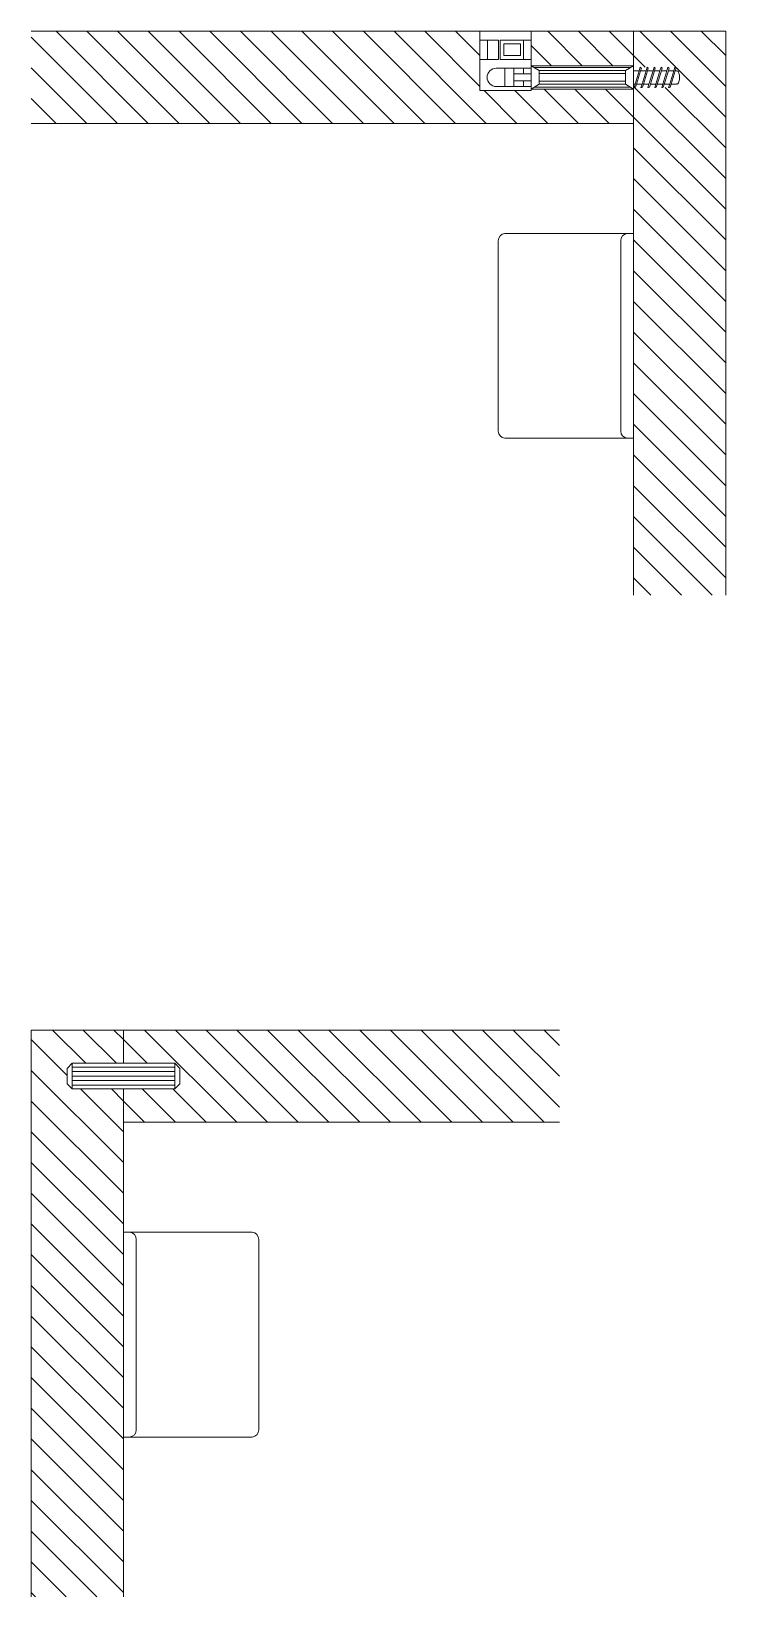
# Model space of a CAD drawing. Header units: centimetres. Extents: x -2268 to 3476, y -1681 to 1470.
# Drawn here: x 1390.99 to 1404.55, y -1462.25 to -1431.68 of the extents above; entities that cross this region are included whole.
import ezdxf

# ---------------------------------------------------------------- set-up
doc = ezdxf.new("R2010")
doc.units = ezdxf.units.CM
for name, color, linetype, lineweight in [('0_Num_Penna__5', 5, 'Continuous', 18), ('0_Num_Penna__6', 6, 'Continuous', 18), ('A-FURN_Num_Penna__252_Num_Penna__252_Num_Penna__3_Num_Penna__252_Num_Penna__252_Num_Penna__252_Num_Penna__252_Num_Penna__252_Num_Penna__252_Num_Penna__252_Num_Penna__252_Num_Penna__252_Num_Penna__252_Num_Penna__252_Num_Penna__5', 5, 'Continuous', 18), ('A-FURN_Num_Penna__252_Num_Penna__252_Num_Penna__3_Num_Penna__252_Num_Penna__252_Num_Penna__252_Num_Penna__252_Num_Penna__252_Num_Penna__252_Num_Penna__252_Num_Penna__252_Num_Penna__252_Num_Penna__252_Num_Penna__252_Num_Penna__6', 6, 'Continuous', 18), ('INFO_Num_Penna__2_Num_Penna__2_Num_Penna__2_Num_Penna__2_Num_Penna__5', 5, 'Continuous', 18), ('PDF16_Geometry_Num_Penna__6_Num_Penna__6_Num_Penna__6_Num_Penna__6_Num_Penna__6_Num_Penna__6_Num_Penna__6_Num_Penna__6_Num_Penna__6_Num_Penna__6_Num_Penna__6_Num_Penna__6_Num_Penna__6_Num_Penna__6', 6, 'Continuous', 18), ('PDF2_Geometry_Num_Penna__7_Num_Penna__7_Num_Penna__7_Num_Penna__7_Num_Penna__7_Num_Penna__7_Num_Penna__7_Num_Penna__5', 5, 'Continuous', 18), ('PDF2_Geometry_Num_Penna__7_Num_Penna__7_Num_Penna__7_Num_Penna__7_Num_Penna__7_Num_Penna__7_Num_Penna__7_Num_Penna__6', 6, 'Continuous', 18), ('PDF_Geometry_Num_Penna__7_Num_Penna__7_Num_Penna__3_Num_Penna__6_Num_Penna__6_Num_Penna__6_Num_Penna__6_Num_Penna__6_Num_Penna__6_Num_Penna__6_Num_Penna__6_Num_Penna__6_Num_Penna__6_Num_Penna__6', 6, 'Continuous', 18), ('VITE_Num_Penna__5', 5, 'Continuous', 18), ('VITE_Num_Penna__6', 6, 'Continuous', 18)]:
    doc.layers.add(name, color=color, linetype=linetype, lineweight=lineweight)
pattern_1 = [(135, (2267.1687, 92.25136), (-0.3, -0.3), [])]

msp = doc.modelspace()

# ---------------------------------------------------------------- hatches: boundary and pattern name
at = {"layer": '0_Num_Penna__5', "ltscale": 0.5}
h = msp.add_hatch(dxfattribs=at)
h.set_pattern_fill('JIS_WOOD', color=254, scale=0.6, angle=90)
h.paths.add_polyline_path([(1402.7522, -1431.6759), (1400.7522, -1431.6759), (1400.7522, -1432.3473), (1402.7522, -1432.3473)], flags=17)
h.paths.add_polyline_path([(1390.9918, -1431.6759), (1390.9918, -1433.4759), (1402.7522, -1433.4759), (1402.7522, -1432.8044), (1400.7522, -1432.8044), (1400.7522, -1432.8332), (1399.7522, -1432.8332), (1399.7522, -1431.6759)])
h = msp.add_hatch(dxfattribs=at)
h.set_pattern_fill('JIS_WOOD', color=254, scale=0.6, angle=90)
h.paths.add_polyline_path([(1402.7522, -1442.6877), (1404.5522, -1442.6877), (1404.5522, -1431.6759), (1402.7522, -1431.6759), (1402.7522, -1432.3793), (1403.5826, -1432.3793), (1403.6145, -1432.4526), (1403.6384, -1432.4914), (1403.6384, -1432.6603), (1403.6145, -1432.6993), (1403.5976, -1432.7063), (1403.5826, -1432.7061), (1403.5826, -1432.7725), (1402.7522, -1432.7724)])
h = msp.add_hatch(dxfattribs=at)
h.set_pattern_fill('JIS_WOOD', color=254, scale=0.6, angle=90)
h.set_pattern_definition(pattern_1)
h.paths.add_polyline_path([(1390.9918, -1462.2522), (1392.7918, -1462.2522), (1392.7918, -1452.3341), (1391.7918, -1452.3341), (1391.6918, -1452.2341), (1391.6918, -1451.9341), (1391.7918, -1451.8341), (1392.7918, -1451.8341), (1392.7918, -1451.1841), (1390.9918, -1451.1841)])
h = msp.add_hatch(dxfattribs=at)
h.set_pattern_fill('JIS_WOOD', color=254, scale=0.6, angle=90)
h.set_pattern_definition(pattern_1)
h.paths.add_polyline_path([(1401.3081, -1452.9841), (1401.3081, -1451.1841), (1392.7918, -1451.1841), (1392.7918, -1451.8341), (1393.7918, -1451.8341), (1393.8918, -1451.9341), (1393.8918, -1452.2341), (1393.7918, -1452.3341), (1392.7918, -1452.3341), (1392.7918, -1452.9841)])

# ---------------------------------------------------------------- linework, layer by layer
at = {"layer": '0_Num_Penna__5', "color": 6, "ltscale": 0.5}
msp.add_line((1400.7522, -1432.8044), (1400.7522, -1432.8332), dxfattribs=at)
at = {"layer": '0_Num_Penna__6', "color": 6, "linetype": 'Continuous', "lineweight": 18}
for p, q in [((1399.7522, -1432.8332), (1399.7522, -1431.6759)), ((1400.7522, -1432.3473), (1400.7522, -1431.6759)), ((1402.7522, -1432.3473), (1400.7522, -1432.3473)), ((1400.7522, -1432.8332), (1399.7522, -1432.8332)), ((1391.7918, -1451.8341), (1391.6918, -1451.9341)), ((1391.6918, -1451.9341), (1391.6918, -1452.2341)), ((1393.7918, -1451.8341), (1393.8918, -1451.9341)), ((1393.8918, -1451.9341), (1393.8918, -1452.2341)), ((1391.7918, -1452.3341), (1391.6918, -1452.2341)), ((1393.7918, -1452.3341), (1393.8918, -1452.2341))]:
    msp.add_line(p, q, dxfattribs=at)
at = {"layer": 'A-FURN_Num_Penna__252_Num_Penna__252_Num_Penna__3_Num_Penna__252_Num_Penna__252_Num_Penna__252_Num_Penna__252_Num_Penna__252_Num_Penna__252_Num_Penna__252_Num_Penna__252_Num_Penna__252_Num_Penna__252_Num_Penna__252_Num_Penna__5', "color": 5, "linetype": 'Continuous', "lineweight": 18}
for p, q in [((1400.9091, -1432.4425), (1400.9091, -1432.7095)), ((1402.5953, -1432.4425), (1402.5953, -1432.7095)), ((1402.7827, -1432.7063), (1402.8634, -1432.4456)), ((1402.8914, -1432.4456), (1402.8108, -1432.7063)), ((1402.918, -1432.7063), (1402.9987, -1432.4456)), ((1403.0267, -1432.4456), (1402.9461, -1432.7063)), ((1403.0533, -1432.7063), (1403.134, -1432.4456)), ((1403.162, -1432.4456), (1403.0813, -1432.7063)), ((1403.1886, -1432.7063), (1403.2693, -1432.4456)), ((1403.2973, -1432.4456), (1403.2166, -1432.7063)), ((1403.3239, -1432.7063), (1403.4046, -1432.4456)), ((1403.4325, -1432.4456), (1403.3519, -1432.7063)), ((1403.4592, -1432.7063), (1403.5399, -1432.4456)), ((1403.5678, -1432.4456), (1403.4872, -1432.7063))]:
    msp.add_line(p, q, dxfattribs=at)
at = {"layer": 'A-FURN_Num_Penna__252_Num_Penna__252_Num_Penna__3_Num_Penna__252_Num_Penna__252_Num_Penna__252_Num_Penna__252_Num_Penna__252_Num_Penna__252_Num_Penna__252_Num_Penna__252_Num_Penna__252_Num_Penna__252_Num_Penna__252_Num_Penna__6', "color": 6, "linetype": 'Continuous', "lineweight": 18}
for p, q in [((1402.8634, -1432.4456), (1402.884, -1432.3793)), ((1402.9062, -1432.3977), (1402.8914, -1432.4456)), ((1402.9987, -1432.4456), (1403.0193, -1432.3793)), ((1403.0415, -1432.3977), (1403.0267, -1432.4456)), ((1403.134, -1432.4456), (1403.1545, -1432.3793)), ((1403.1768, -1432.3977), (1403.162, -1432.4456)), ((1403.2693, -1432.4456), (1403.2898, -1432.3793)), ((1403.3121, -1432.3977), (1403.2973, -1432.4456)), ((1403.4046, -1432.4456), (1403.4251, -1432.3793)), ((1403.4474, -1432.3977), (1403.4325, -1432.4456)), ((1403.5399, -1432.4456), (1403.5604, -1432.3793)), ((1403.5826, -1432.3977), (1403.5678, -1432.4456)), ((1402.7622, -1432.7726), (1402.7827, -1432.7063)), ((1402.8108, -1432.7063), (1402.7911, -1432.77)), ((1402.8975, -1432.7726), (1402.918, -1432.7063)), ((1402.9461, -1432.7063), (1402.9264, -1432.7699)), ((1403.0328, -1432.7726), (1403.0533, -1432.7063)), ((1403.0813, -1432.7063), (1403.0616, -1432.77)), ((1403.1681, -1432.7726), (1403.1886, -1432.7063)), ((1403.2166, -1432.7063), (1403.1969, -1432.7699)), ((1403.3033, -1432.7726), (1403.3239, -1432.7063)), ((1403.3519, -1432.7063), (1403.3322, -1432.7699)), ((1403.4386, -1432.7726), (1403.4592, -1432.7063)), ((1403.4872, -1432.7063), (1403.4675, -1432.7699))]:
    msp.add_line(p, q, dxfattribs=at)
at = {"layer": 'INFO_Num_Penna__2_Num_Penna__2_Num_Penna__2_Num_Penna__2_Num_Penna__5', "color": 5, "linetype": 'Continuous', "lineweight": 18}
for p, q in [((1400.1103, -1439.4852), (1400.1103, -1435.7658)), ((1402.4854, -1435.6255), (1400.2399, -1435.6255)), ((1402.4854, -1435.6255), (1402.7522, -1435.6255)), ((1402.5022, -1435.7658), (1402.5022, -1439.4852)), ((1402.4854, -1439.6255), (1400.2399, -1439.6255)), ((1402.7522, -1439.6255), (1402.4854, -1439.6255)), ((1393.0585, -1455.1338), (1392.7918, -1455.1338)), ((1393.0418, -1455.2741), (1393.0418, -1458.9935)), ((1393.0585, -1455.1338), (1395.3041, -1455.1338)), ((1395.4337, -1458.9935), (1395.4337, -1455.2741)), ((1392.7918, -1459.1338), (1393.0585, -1459.1338)), ((1393.0585, -1459.1338), (1395.3041, -1459.1338))]:
    msp.add_line(p, q, dxfattribs=at)
for centre, start, end in [((1400.2522, -1435.7669), 94.9741, 179.56169), ((1402.6441, -1435.7669), 94.9741, 179.56169), ((1400.2522, -1439.4841), 180.43831, 265.0259), ((1402.6441, -1439.4841), 180.43831, 265.0259), ((1392.8999, -1455.2752), 0.43831, 85.0259), ((1395.2918, -1455.2752), 0.43831, 85.0259), ((1392.8999, -1458.9924), 274.9741, 359.56169), ((1395.2918, -1458.9924), 274.9741, 359.56169)]:
    msp.add_arc(centre, 0.1419, start, end, dxfattribs=at)
at = {"layer": 'PDF16_Geometry_Num_Penna__6_Num_Penna__6_Num_Penna__6_Num_Penna__6_Num_Penna__6_Num_Penna__6_Num_Penna__6_Num_Penna__6_Num_Penna__6_Num_Penna__6_Num_Penna__6_Num_Penna__6_Num_Penna__6_Num_Penna__6', "color": 6, "linetype": 'Continuous', "lineweight": 18}
for p, q in [((1390.9918, -1431.6759), (1399.7522, -1431.6759)), ((1400.7522, -1431.6759), (1404.5522, -1431.6759)), ((1404.5522, -1431.6759), (1404.5522, -1442.6877)), ((1402.7522, -1432.3473), (1402.7522, -1432.4456)), ((1402.7522, -1432.7063), (1402.7522, -1432.8044)), ((1390.9918, -1433.4759), (1402.7522, -1433.4759)), ((1402.7522, -1433.4759), (1402.7522, -1442.6877)), ((1390.9918, -1451.1841), (1390.9918, -1462.2522)), ((1390.9918, -1451.1841), (1401.3081, -1451.1841)), ((1392.7918, -1451.1841), (1392.7918, -1451.8341)), ((1392.7918, -1452.3341), (1392.7918, -1462.2522)), ((1392.7918, -1452.9841), (1401.3081, -1452.9841))]:
    msp.add_line(p, q, dxfattribs=at)
at = {"layer": 'PDF2_Geometry_Num_Penna__7_Num_Penna__7_Num_Penna__7_Num_Penna__7_Num_Penna__7_Num_Penna__7_Num_Penna__7_Num_Penna__5', "color": 5, "linetype": 'Continuous', "lineweight": 18, "flags": 128}
for points in [[(1391.7918, -1451.908), (1393.7918, -1451.908)], [(1391.7918, -1451.9962), (1393.7918, -1451.9962)], [(1391.7918, -1452.0844), (1393.7918, -1452.0844)], [(1391.7918, -1452.1726), (1393.7918, -1452.1726)], [(1391.7918, -1452.2608), (1393.7918, -1452.2608)]]:
    msp.add_lwpolyline(points, dxfattribs=at)
at = {"layer": 'PDF2_Geometry_Num_Penna__7_Num_Penna__7_Num_Penna__7_Num_Penna__7_Num_Penna__7_Num_Penna__7_Num_Penna__7_Num_Penna__6', "color": 6, "linetype": 'Continuous', "lineweight": 18, "flags": 128}
for points in [[(1402.7522, -1432.4456), (1402.8634, -1432.4456)], [(1402.8914, -1432.4456), (1402.9987, -1432.4456)], [(1403.0267, -1432.4456), (1403.134, -1432.4456)], [(1403.162, -1432.4456), (1403.2693, -1432.4456)], [(1403.2973, -1432.4456), (1403.4046, -1432.4456)], [(1403.4325, -1432.4456), (1403.5399, -1432.4456)], [(1402.7827, -1432.7063), (1402.7522, -1432.7063)], [(1402.918, -1432.7063), (1402.8108, -1432.7063)], [(1403.0533, -1432.7063), (1402.9461, -1432.7063)], [(1403.1886, -1432.7063), (1403.0813, -1432.7063)], [(1403.3239, -1432.7063), (1403.2166, -1432.7063)], [(1403.4592, -1432.7063), (1403.3519, -1432.7063)], [(1393.7918, -1451.8341), (1391.7918, -1451.8341)], [(1391.7918, -1452.3341), (1393.7918, -1452.3341)]]:
    msp.add_lwpolyline(points, dxfattribs=at)
for points in [[(1402.884, -1432.3793, -0.1989404), (1402.9062, -1432.3977)], [(1403.0193, -1432.3793, -0.1990067), (1403.0415, -1432.3977)], [(1403.1545, -1432.3793, -0.1988984), (1403.1768, -1432.3977)], [(1403.2898, -1432.3793, -0.1989543), (1403.3121, -1432.3977)], [(1403.4251, -1432.3793, -0.1989404), (1403.4474, -1432.3977)], [(1403.5678, -1432.4456), (1403.5976, -1432.4456, -0.1995304), (1403.6145, -1432.4526, -0.1168771), (1403.6384, -1432.4914, -0.162888), (1403.6384, -1432.6603, -0.1168318), (1403.6145, -1432.6993, -0.198418), (1403.5976, -1432.7063), (1403.4872, -1432.7063)], [(1403.5604, -1432.3793, -0.1990067), (1403.5826, -1432.3977)], [(1402.7911, -1432.77, -0.1992809), (1402.7622, -1432.7726)], [(1402.9264, -1432.7699, -0.1987158), (1402.8975, -1432.7726)], [(1403.0616, -1432.7699, -0.1996277), (1403.0328, -1432.7726)], [(1403.197, -1432.7699, -0.1985138), (1403.1681, -1432.7726)], [(1403.3322, -1432.7699, -0.1992809), (1403.3033, -1432.7726)], [(1403.4675, -1432.7699, -0.1987158), (1403.4386, -1432.7726)]]:
    msp.add_lwpolyline(points, format="xyb", dxfattribs=at)
at = {"layer": 'PDF_Geometry_Num_Penna__7_Num_Penna__7_Num_Penna__3_Num_Penna__6_Num_Penna__6_Num_Penna__6_Num_Penna__6_Num_Penna__6_Num_Penna__6_Num_Penna__6_Num_Penna__6_Num_Penna__6_Num_Penna__6_Num_Penna__6', "color": 6, "linetype": 'Continuous', "lineweight": 18}
for p, q in [((1402.7522, -1431.6759), (1402.7522, -1432.3473)), ((1402.7522, -1432.8044), (1402.7522, -1433.4759))]:
    msp.add_line(p, q, dxfattribs=at)
at = {"layer": 'VITE_Num_Penna__5', "color": 5, "linetype": 'Continuous', "lineweight": 18}
for p, q in [((1400.7522, -1431.6759), (1399.7522, -1431.6759)), ((1400.1161, -1431.8459), (1399.7522, -1431.8459)), ((1399.9019, -1431.8459), (1399.9019, -1432.2251)), ((1400.1161, -1432.2251), (1400.1161, -1431.8459)), ((1400.1502, -1432.2251), (1400.1502, -1431.8459)), ((1400.7522, -1431.8459), (1400.1502, -1431.8459)), ((1400.6025, -1431.8459), (1400.6025, -1432.2251)), ((1400.2182, -1431.9215), (1400.2182, -1432.1494)), ((1400.5481, -1431.9215), (1400.2182, -1431.9215)), ((1400.5481, -1432.1494), (1400.2182, -1432.1494)), ((1400.5481, -1431.9215), (1400.5481, -1432.1494)), ((1400.1161, -1432.2251), (1399.7522, -1432.2251)), ((1400.7522, -1432.3978), (1400.0719, -1432.3978)), ((1400.7522, -1432.2251), (1400.1502, -1432.2251)), ((1400.242, -1432.755), (1400.242, -1432.3978)), ((1400.242, -1432.3978), (1400.4121, -1432.3978)), ((1400.4121, -1432.3978), (1400.4121, -1432.755)), ((1400.6025, -1432.3978), (1400.6025, -1432.5084)), ((1400.7522, -1432.3473), (1400.7522, -1432.8044)), ((1400.9091, -1432.4425), (1400.7522, -1432.3473)), ((1400.8129, -1432.3841), (1402.6976, -1432.3805)), ((1400.9091, -1432.4426), (1402.5954, -1432.4425)), ((1402.5953, -1432.4997), (1400.9091, -1432.4997)), ((1402.5953, -1432.4425), (1402.7522, -1432.3473)), ((1402.7522, -1432.4456), (1402.7522, -1432.7063)), ((1400.7522, -1432.755), (1400.0719, -1432.755)), ((1400.242, -1432.755), (1400.4121, -1432.755)), ((1400.4121, -1432.5084), (1400.7522, -1432.5084)), ((1400.4121, -1432.6444), (1400.7522, -1432.6444)), ((1400.6025, -1432.6444), (1400.6025, -1432.755)), ((1400.9091, -1432.7095), (1400.7522, -1432.8044)), ((1402.6873, -1432.7652), (1400.8158, -1432.766)), ((1400.908, -1432.7102), (1402.5953, -1432.7093)), ((1400.9091, -1432.652), (1402.5976, -1432.652)), ((1402.5953, -1432.7095), (1402.7522, -1432.8044))]:
    msp.add_line(p, q, dxfattribs=at)
at = {"layer": 'VITE_Num_Penna__5', "color": 5, "linetype": 'Continuous', "lineweight": 18, "flags": 128}
for points in [[(1391.7918, -1452.3341), (1391.7918, -1451.8341)], [(1393.7918, -1452.3341), (1393.7918, -1451.8341)]]:
    msp.add_lwpolyline(points, dxfattribs=at)
at = {"layer": 'VITE_Num_Penna__5', "color": 5, "linetype": 'Continuous', "lineweight": 18}
msp.add_arc((1400.0719, -1432.5764), 0.1786, 90, 270, dxfattribs=at)
at = {"layer": 'VITE_Num_Penna__6', "color": 6, "linetype": 'Continuous', "lineweight": 18}
msp.add_line((1400.7522, -1432.8044), (1402.7522, -1432.8044), dxfattribs=at)

doc.saveas('drawing.dxf')
